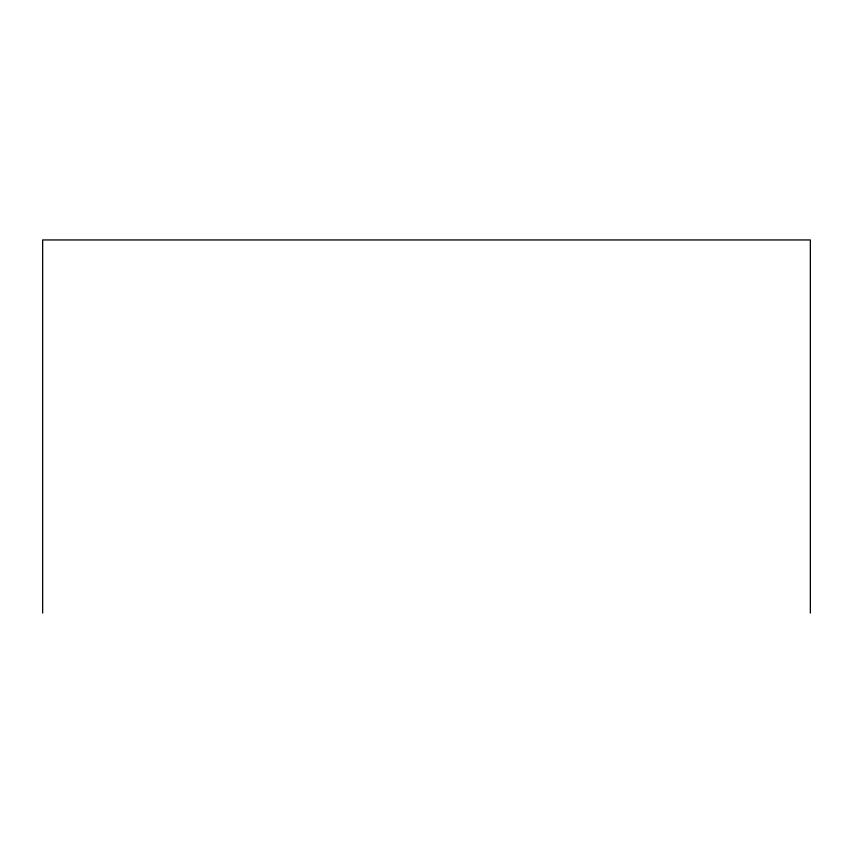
<?xml version="1.0" encoding="UTF-8"?>
<svg xmlns="http://www.w3.org/2000/svg" width="853" height="853" viewBox="0 0 853 853"><rect width="100%" height="100%" fill="white"/><g stroke="black" fill="none" stroke-linecap="round" stroke-linejoin="round"><path stroke-width="1.28" d="M810.35 613.051L810.35 239.949L42.65 239.949L42.65 613.051"/></g></svg>
